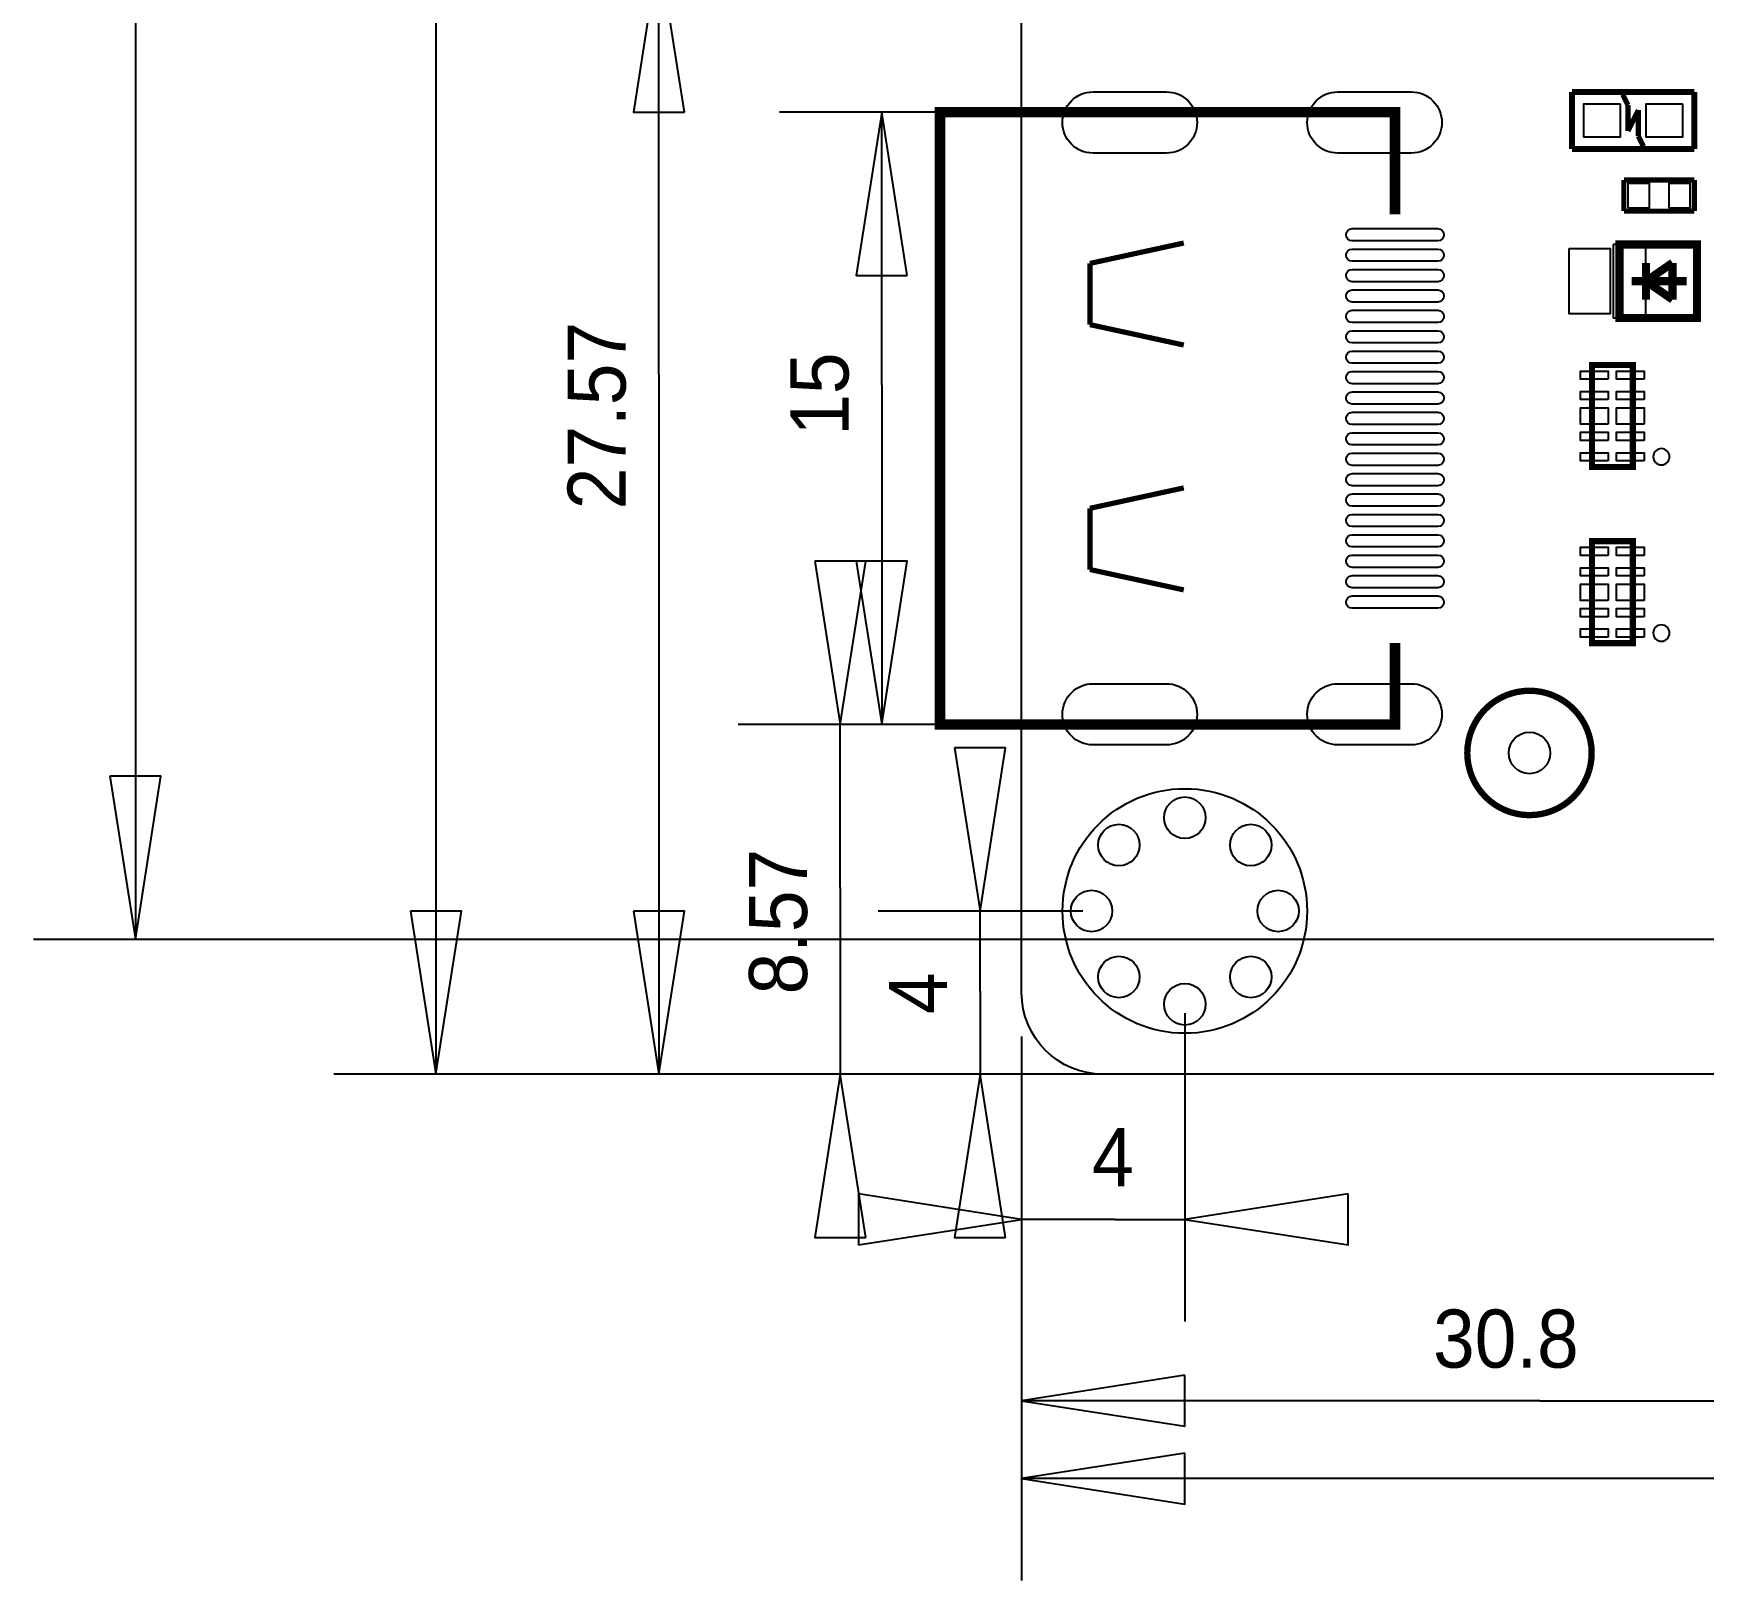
# Model space of a CAD drawing. Extents: x -24 to 175, y -12 to 101.
# Drawn here: x -24.22 to 16.71, y -12.41 to 25.5 of the extents above; entities that cross this region are included whole.
import ezdxf

# ---------------------------------------------------------------- set-up
doc = ezdxf.new("R2010")
doc.units = 0
for name, color, linetype in [('BG_LABEL', 1, 'CONTINUOUS'), ('BG_LABEL-1', 2, 'CONTINUOUS'), ('BG_OUTLINE', 3, 'CONTINUOUS'), ('PG_SILKSCREEN_TOP', 4, 'CONTINUOUS'), ('PIN_TOP', 5, 'CONTINUOUS')]:
    doc.layers.add(name, color=color, linetype=linetype)

msp = doc.modelspace()

# ---------------------------------------------------------------- linework, layer by layer
at = {"layer": 'BG_LABEL'}
for points in [[(-21.717, 43.688), (-21.717, 3.302)], [(-14.351, 31.496), (-14.351, 0)], [(-8.89, 17.145), (-8.89, 27.569109)], [(6.650101, 23.569117), (-5.928995, 23.569117)], [(-3.429, 16.891), (-3.429, 23.569117)], [(-8.89, 17.145), (-8.89, 0)], [(-3.429, 16.891), (-3.429, 8.568893)], [(1.075055, 8.568893), (-6.944995, 8.568893)], [(6.650101, 8.568893), (-5.928995, 8.568893)], [(-4.445, 4.572), (-4.445, 8.568893)], [(-4.445, 4.572), (-4.445, 0)], [(28.281503, 3.302), (-24.216995, 3.302)], [(4.364228, 0), (-16.850995, 0)], [(3.415411, 0), (-11.389995, 0)], [(1.036574, 0), (-6.944995, 0)], [(0, 0.097942), (0, -10.500995)], [(12.7, -8.001), (0, -8.001)], [(12.7, -8.001), (30.773522, -8.001)]]:
    msp.add_lwpolyline(points, dxfattribs=at)
for points in [[(-8.265008, 23.569117), (-8.89, 27.569109), (-9.514992, 23.569117)], [(-2.804008, 19.569125), (-3.429, 23.569117), (-4.053992, 19.569125)], [(-5.069992, 12.568885), (-4.445, 8.568893), (-3.820008, 12.568885)], [(-4.053992, 12.568885), (-3.429, 8.568893), (-2.804008, 12.568885)], [(-22.341992, 7.301992), (-21.717, 3.302), (-21.092008, 7.301992)], [(-14.975992, 3.999992), (-14.351, 0), (-13.726008, 3.999992)], [(-9.514992, 3.999992), (-8.89, 0), (-8.265008, 3.999992)], [(-3.820008, -3.999992), (-4.445, 0), (-5.069992, -3.999992)], [(3.999992, -7.376008), (0, -8.001), (3.999992, -8.625992)]]:
    msp.add_lwpolyline(points, close=True, dxfattribs=at)
at = {"layer": 'BG_LABEL-1'}
for points in [[(-1.640992, 7.999933), (-1.016, 3.999941), (-0.391008, 7.999933)], [(-0.391008, -3.999992), (-1.016, 0), (-1.640992, -3.999992)], [(-3.999992, -4.180992), (0, -3.556), (-3.999992, -2.931008)], [(7.999984, -2.931008), (3.999992, -3.556), (7.999984, -4.180992)], [(3.999992, -9.281008), (0, -9.906), (3.999992, -10.530992)]]:
    msp.add_lwpolyline(points, close=True, dxfattribs=at)
for points in [[(1.499997, 3.999941), (-3.515995, 3.999941)], [(-1.016, 2.032), (-1.016, 3.999941)], [(-1.016, 2.032), (-1.016, 0)], [(3.999992, 1.499946), (3.999992, -6.055995)], [(0, 0.92898), (0, -6.055995)], [(2.452548, 0), (-3.515995, 0)], [(0, -0.264058), (0, -12.405995)], [(2.286, -3.556), (0, -3.556)], [(2.286, -3.556), (3.999992, -3.556)], [(57.531, -9.906), (0, -9.906)]]:
    msp.add_lwpolyline(points, dxfattribs=at)
at = {"layer": 'BG_OUTLINE'}
msp.add_lwpolyline([(0, 1.999996), (0, 88.000002, -0.414213), (1.999996, 89.999998), (123.000008, 89.999998, -0.414212), (125.000004, 88.000002), (125.000004, 1.999996, -0.414212), (123.000008, 0), (1.999996, 0, -0.414212)], format="xyb", close=True, dxfattribs=at)
at = {"layer": 'PG_SILKSCREEN_TOP'}
for points, const_width in [([(13.486003, 24.067999), (16.485997, 24.067999)], 0.150012), ([(13.486003, 22.668001), (13.486003, 24.067999)], 0.150012), ([(14.859, 23.749), (14.732, 24.003)], 0.127), ([(14.859, 23.114), (14.859, 23.749)], 0.127), ([(16.485997, 24.067999), (16.485997, 22.668001)], 0.150012), ([(9.150096, 21.068995), (9.150096, 23.569117), (-1.999996, 23.569117), (-1.999996, 8.568893), (9.150096, 8.568893), (9.150096, 10.568915)], 0.254), ([(15.113, 23.622), (14.859, 23.114)], 0.127), ([(15.113, 22.987), (15.113, 23.622)], 0.127), ([(15.24, 22.733), (15.113, 22.987)], 0.127), ([(16.485997, 22.668001), (13.486003, 22.668001)], 0.150012), ([(14.758899, 21.909989), (14.758899, 21.147989)], 0.127), ([(16.486099, 21.909989), (14.758899, 21.909989)], 0.127), ([(16.486099, 21.147989), (16.486099, 21.909989)], 0.127), ([(14.758899, 21.147989), (16.486099, 21.147989)], 0.127), ([(3.974084, 20.367193), (1.674089, 19.866813)], 0.127), ([(1.674089, 19.866813), (1.674089, 18.367197)], 0.127), ([(15.30096, 19.881088), (15.30096, 18.980912)], 0.199898), ([(15.950946, 19.881088), (15.30096, 19.431)], 0.199898), ([(15.950946, 18.980912), (15.950946, 19.881088)], 0.199898), ([(14.950948, 19.431), (16.300958, 19.431)], 0.199898), ([(15.30096, 19.431), (15.950946, 18.980912)], 0.199898), ([(1.674089, 18.367197), (3.974084, 17.866817)], 0.127), ([(1.674089, 13.8668), (3.974084, 14.367205)], 0.127), ([(1.674089, 12.367209), (1.674089, 13.8668)], 0.127), ([(3.974084, 11.867109), (1.674089, 12.367209)], 0.127)]:
    msp.add_lwpolyline(points, dxfattribs=dict(at, const_width=const_width))
msp.add_lwpolyline([(14.50086, 20.330922), (14.50086, 18.531078), (15.30096, 18.531078), (15.30096, 20.330922)], close=True, dxfattribs=at)
for points, const_width in [([(16.550894, 20.330922), (16.550894, 18.531078), (14.650974, 18.531078), (14.650974, 20.330922)], 0.199898), ([(14.977999, 14.87899), (14.977999, 17.37901), (13.978001, 17.37901), (13.978001, 14.87899)], 0.150012), ([(14.977999, 10.56099), (14.977999, 13.06101), (13.978001, 13.06101), (13.978001, 10.56099)], 0.150012)]:
    msp.add_lwpolyline(points, close=True, dxfattribs=dict(at, const_width=const_width))
for points in [[(15.877997, 15.129002, 1), (15.478003, 15.128998, 1)], [(15.877997, 10.811002, 1), (15.478003, 10.810998, 1)]]:
    msp.add_lwpolyline(points, format="xyb", close=True, dxfattribs=at)
at = {"layer": 'PG_SILKSCREEN_TOP', "const_width": 0.154889}
msp.add_lwpolyline([(13.97, 7.872755, 1), (10.922, 7.872755, 1)], format="xyb", close=True, dxfattribs=at)
at = {"layer": 'PIN_TOP'}
for points in [[(3.549955, 22.568852), (1.75006, 22.568852, -1), (1.75006, 24.068951), (3.549955, 24.068951, -1)], [(9.549943, 22.568852), (7.750048, 22.568852, -1), (7.750048, 24.068951), (9.549943, 24.068951, -1)], [(10.200094, 20.419098), (8.100098, 20.419098, -1), (8.100098, 20.719098), (10.200094, 20.719098, -1)], [(10.200094, 19.918998), (8.100098, 19.918998, -1), (8.100098, 20.218997), (10.200094, 20.218997, -1)], [(10.200094, 19.4191), (8.100098, 19.4191, -1), (8.100098, 19.719099), (10.200094, 19.719099, -1)], [(10.200094, 18.918999), (8.100098, 18.918999, -1), (8.100098, 19.218999), (10.200094, 19.218999, -1)], [(10.200094, 18.419102), (8.100098, 18.419102, -1), (8.100098, 18.719101), (10.200094, 18.719101, -1)], [(10.200094, 17.919001), (8.100098, 17.919001, -1), (8.100098, 18.219001), (10.200094, 18.219001, -1)], [(10.200094, 17.419104), (8.100098, 17.419104, -1), (8.100098, 17.719103), (10.200094, 17.719103, -1)], [(10.200094, 16.919003), (8.100098, 16.919003, -1), (8.100098, 17.219003), (10.200094, 17.219003, -1)], [(10.200094, 16.419106), (8.100098, 16.419106, -1), (8.100098, 16.719105), (10.200094, 16.719105, -1)], [(10.200094, 15.919005), (8.100098, 15.919005, -1), (8.100098, 16.219005), (10.200094, 16.219005, -1)], [(10.200094, 15.418905), (8.100098, 15.418905, -1), (8.100098, 15.718904), (10.200094, 15.718904, -1)], [(10.200094, 14.919007), (8.100098, 14.919007, -1), (8.100098, 15.219007), (10.200094, 15.219007, -1)], [(10.200094, 14.418907), (8.100098, 14.418907, -1), (8.100098, 14.718906), (10.200094, 14.718906, -1)], [(10.200094, 13.919009), (8.100098, 13.919009, -1), (8.100098, 14.219009), (10.200094, 14.219009, -1)], [(10.200094, 13.418909), (8.100098, 13.418909, -1), (8.100098, 13.718908), (10.200094, 13.718908, -1)], [(10.200094, 12.919012), (8.100098, 12.919012, -1), (8.100098, 13.219011), (10.200094, 13.219011, -1)], [(10.200094, 12.418911), (8.100098, 12.418911, -1), (8.100098, 12.71891), (10.200094, 12.71891, -1)], [(10.200094, 11.919014), (8.100098, 11.919014, -1), (8.100098, 12.219013), (10.200094, 12.219013, -1)], [(10.200094, 11.418913), (8.100098, 11.418913, -1), (8.100098, 11.718912), (10.200094, 11.718912, -1)], [(3.549955, 8.069059), (1.75006, 8.069059, -1), (1.75006, 9.569158), (3.549955, 9.569158, -1)], [(9.549943, 8.069059), (7.750048, 8.069059, -1), (7.750048, 9.569158), (9.549943, 9.569158, -1)]]:
    msp.add_lwpolyline(points, format="xyb", close=True, dxfattribs=at)
for points in [[(14.6685, 23.7744), (14.6685, 22.9616), (13.7795, 22.9616), (13.7795, 23.7744)], [(16.1925, 23.7744), (16.1925, 22.9616), (15.3035, 22.9616), (15.3035, 23.7744)], [(14.868398, 21.224189), (14.868398, 21.833789), (15.376398, 21.833789), (15.376398, 21.224189)], [(15.868599, 21.224189), (15.868599, 21.833789), (16.376599, 21.833789), (16.376599, 21.224189)], [(13.420979, 20.230948), (14.420977, 20.230948), (14.420977, 18.631052), (13.420979, 18.631052)], [(14.378, 17.029049), (13.697991, 17.029049), (13.697991, 17.228947), (14.378, 17.228947)], [(15.258009, 17.029049), (14.578, 17.029049), (14.578, 17.228947), (15.258009, 17.228947)], [(14.378, 16.52905), (13.697991, 16.52905), (13.697991, 16.728948), (14.378, 16.728948)], [(15.258009, 16.52905), (14.578, 16.52905), (14.578, 16.728948), (15.258009, 16.728948)], [(14.378, 15.929), (13.697991, 15.929), (13.697991, 16.329), (14.378, 16.329)], [(15.258009, 15.929), (14.578, 15.929), (14.578, 16.329), (15.258009, 16.329)], [(14.378, 15.529052), (13.697991, 15.529052), (13.697991, 15.72895), (14.378, 15.72895)], [(15.258009, 15.529052), (14.578, 15.529052), (14.578, 15.72895), (15.258009, 15.72895)], [(14.378, 15.029053), (13.697991, 15.029053), (13.697991, 15.228951), (14.378, 15.228951)], [(15.258009, 15.029053), (14.578, 15.029053), (14.578, 15.228951), (15.258009, 15.228951)], [(14.378, 12.711049), (13.697991, 12.711049), (13.697991, 12.910947), (14.378, 12.910947)], [(15.258009, 12.711049), (14.578, 12.711049), (14.578, 12.910947), (15.258009, 12.910947)], [(14.378, 12.21105), (13.697991, 12.21105), (13.697991, 12.410948), (14.378, 12.410948)], [(15.258009, 12.21105), (14.578, 12.21105), (14.578, 12.410948), (15.258009, 12.410948)], [(14.378, 11.611), (13.697991, 11.611), (13.697991, 12.011), (14.378, 12.011)], [(15.258009, 11.611), (14.578, 11.611), (14.578, 12.011), (15.258009, 12.011)], [(14.378, 11.211052), (13.697991, 11.211052), (13.697991, 11.41095), (14.378, 11.41095)], [(15.258009, 11.211052), (14.578, 11.211052), (14.578, 11.41095), (15.258009, 11.41095)], [(14.378, 10.711053), (13.697991, 10.711053), (13.697991, 10.910951), (14.378, 10.910951)], [(15.258009, 10.711053), (14.578, 10.711053), (14.578, 10.910951), (15.258009, 10.910951)]]:
    msp.add_lwpolyline(points, close=True, dxfattribs=at)
for centre, radius in [((12.446, 7.872755), 0.508), ((3.999992, 3.99989), 2.9972), ((3.999992, 6.28589), 0.508), ((2.383485, 5.616397), 0.508), ((5.616499, 5.616397), 0.508), ((1.713992, 3.99989), 0.508), ((6.285992, 3.99989), 0.508), ((2.383485, 2.383384), 0.508), ((5.616499, 2.383384), 0.508), ((3.999992, 1.71389), 0.508)]:
    msp.add_circle(centre, radius, dxfattribs=at)

# ---------------------------------------------------------------- texts
at = {"layer": 'BG_LABEL', "width": 0.964286}
for s, p in [('27.57', (-9.7028, 13.843)), ('15', (-4.2418, 15.6464)), ('8.57', (-5.2578, 1.9558))]:
    msp.add_text(s, height=1.4224, rotation=90, dxfattribs=at).set_placement(p)
msp.add_text('30.8', height=1.4224, dxfattribs=at).set_placement((10.0838, -7.1882))
at = {"layer": 'BG_LABEL-1', "width": 0.964286}
msp.add_text('4', height=1.4224, rotation=90, dxfattribs=at).set_placement((-1.8288, 1.4732))
msp.add_text('4', height=1.4224, dxfattribs=at).set_placement((1.7272, -2.7432))

doc.saveas('drawing.dxf')
